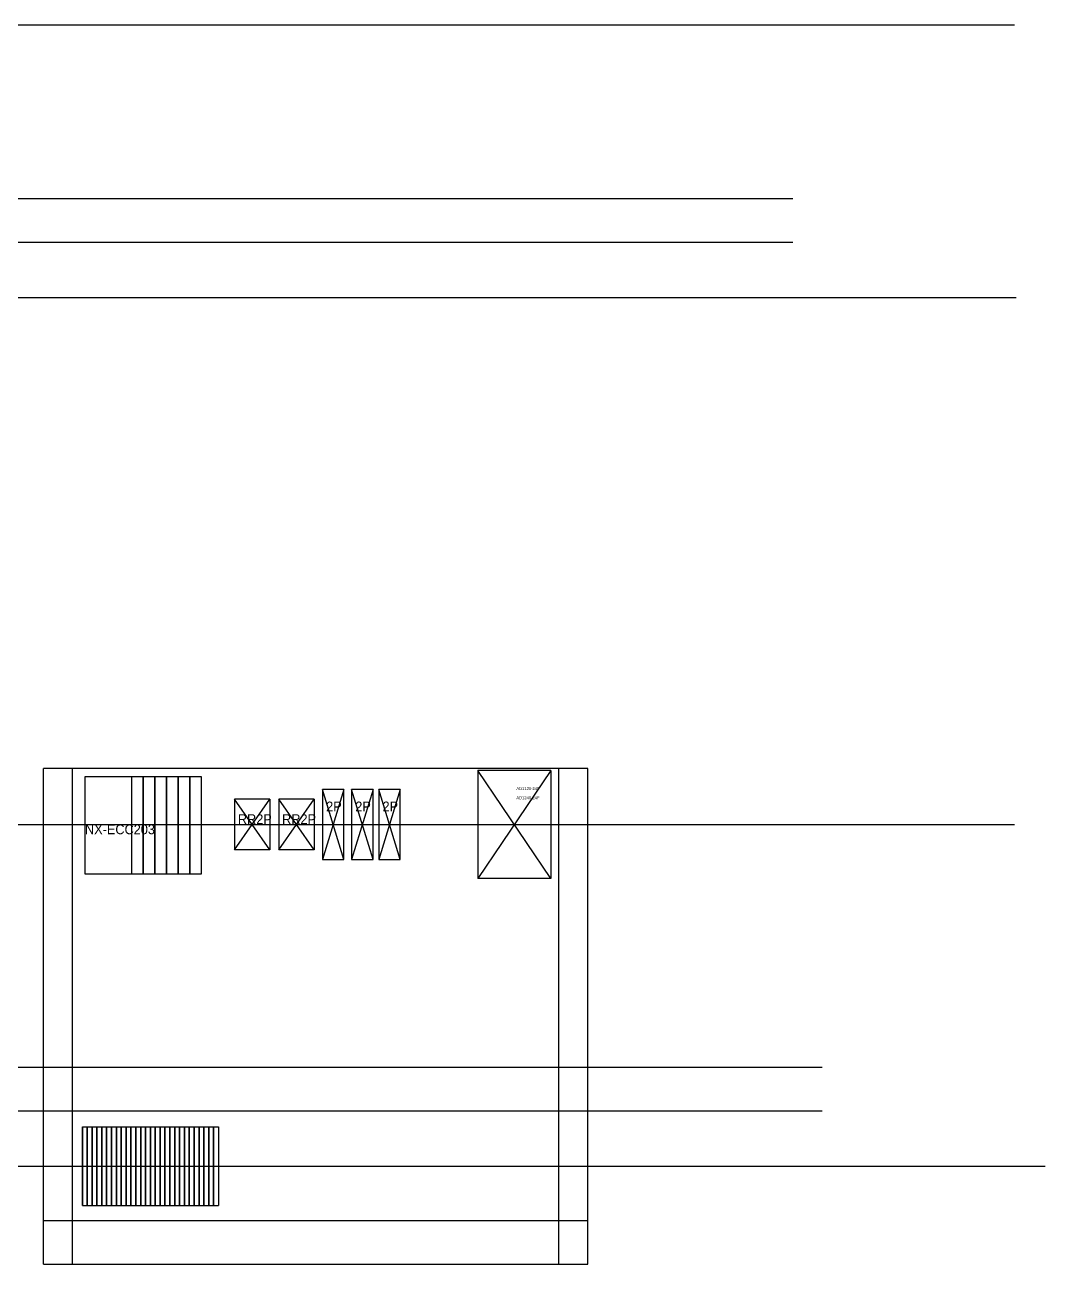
# Model space of a CAD drawing. Header units: millimetres. Extents: x -1938 to 2299, y -1655 to 1008.
# Drawn here: x 1249 to 2299, y -1655 to -380 of the extents above; entities that cross this region are included whole.
import ezdxf

# ---------------------------------------------------------------- set-up
doc = ezdxf.new("R2010")
doc.units = ezdxf.units.MM
doc.styles.add('註記', font='arial.ttf', dxfattribs={"height": 3})

msp = doc.modelspace()

# ---------------------------------------------------------------- linework, layer by layer
for p, q in [((444, -379.5), (2267.5, -379.5)), ((2039.5, -558.5), (555, -558.5)), ((2039.5, -603.5), (555, -603.5)), ((445.5, -660), (2269, -660)), ((1828.5, -1145), (1268.5, -1145)), ((1268.5, -1655), (1268.5, -1145)), ((1298.5, -1655), (1298.5, -1145)), ((1790.5, -1147), (1715.5, -1147)), ((1715.5, -1147), (1715.5, -1258)), ((1790.5, -1147), (1715.5, -1258)), ((1790.5, -1258), (1715.5, -1147)), ((1790.5, -1147), (1790.5, -1258)), ((1798.5, -1655), (1798.5, -1145)), ((1828.5, -1655), (1828.5, -1145)), ((1311.2, -1153.3), (1311.2, -1253.3)), ((1359.2, -1153.3), (1311.2, -1153.3)), ((1359.2, -1153.3), (1359.2, -1253.3)), ((1371.2, -1153.3), (1359.2, -1153.3)), ((1359.2, -1153.3), (1359.2, -1253.3)), ((1371.2, -1253.3), (1371.2, -1153.3)), ((1371.2, -1153.3), (1371.2, -1253.3)), ((1383.2, -1153.3), (1371.2, -1153.3)), ((1383.2, -1253.3), (1383.2, -1153.3)), ((1383.2, -1153.3), (1383.2, -1253.3)), ((1395.2, -1153.3), (1383.2, -1153.3)), ((1395.2, -1253.3), (1395.2, -1153.3)), ((1395.2, -1153.3), (1395.2, -1253.3)), ((1407.2, -1153.3), (1395.2, -1153.3)), ((1407.2, -1253.3), (1407.2, -1153.3)), ((1407.2, -1153.3), (1407.2, -1253.3)), ((1419.2, -1153.3), (1407.2, -1153.3)), ((1419.2, -1253.3), (1419.2, -1153.3)), ((1419.2, -1153.3), (1419.2, -1253.3)), ((1431.2, -1153.3), (1419.2, -1153.3)), ((1431.2, -1253.3), (1431.2, -1153.3)), ((1577.5, -1166.5), (1555.5, -1166.5)), ((1555.5, -1166.5), (1555.5, -1238.5)), ((1577.5, -1166.5), (1555.5, -1238.5)), ((1577.5, -1238.5), (1555.5, -1166.5)), ((1577.5, -1238.5), (1577.5, -1166.5)), ((1607.5, -1166.5), (1585.5, -1166.5)), ((1585.5, -1166.5), (1585.5, -1238.5)), ((1607.5, -1166.5), (1585.5, -1238.5)), ((1607.5, -1238.5), (1585.5, -1166.5)), ((1607.5, -1238.5), (1607.5, -1166.5)), ((1635.5, -1166.5), (1613.5, -1166.5)), ((1613.5, -1166.5), (1613.5, -1238.5)), ((1635.5, -1166.5), (1613.5, -1238.5)), ((1635.5, -1238.5), (1613.5, -1166.5)), ((1635.5, -1238.5), (1635.5, -1166.5)), ((1501.5, -1176.5), (1465, -1176.5)), ((1465, -1176.5), (1465, -1228.5)), ((1465, -1228.5), (1501.5, -1176.5)), ((1501.5, -1228.5), (1465, -1176.5)), ((1501.5, -1176.5), (1501.5, -1228.5)), ((1547, -1176.5), (1510.5, -1176.5)), ((1510.5, -1176.5), (1510.5, -1228.5)), ((1510.5, -1228.5), (1547, -1176.5)), ((1547, -1228.5), (1510.5, -1176.5)), ((1547, -1176.5), (1547, -1228.5)), ((444, -1202.5), (2267.5, -1202.5)), ((1501.5, -1228.5), (1465, -1228.5)), ((1547, -1228.5), (1510.5, -1228.5)), ((1555.5, -1238.5), (1577.5, -1238.5)), ((1585.5, -1238.5), (1607.5, -1238.5)), ((1613.5, -1238.5), (1635.5, -1238.5)), ((1311.2, -1253.3), (1359.2, -1253.3)), ((1359.2, -1253.3), (1371.2, -1253.3)), ((1371.2, -1253.3), (1383.2, -1253.3)), ((1383.2, -1253.3), (1395.2, -1253.3)), ((1395.2, -1253.3), (1407.2, -1253.3)), ((1407.2, -1253.3), (1419.2, -1253.3)), ((1419.2, -1253.3), (1431.2, -1253.3)), ((1790.5, -1258), (1715.5, -1258)), ((2069.5, -1452.5), (585, -1452.5)), ((2069.5, -1497.5), (585, -1497.5)), ((1308.5, -1513.5), (1308.5, -1594.5)), ((1308.5, -1594.5), (1308.5, -1513.5)), ((1308.5, -1513.5), (1313.5, -1513.5)), ((1313.5, -1513.5), (1313.5, -1594.5)), ((1313.5, -1513.5), (1313.5, -1594.5)), ((1313.5, -1594.5), (1313.5, -1513.5)), ((1313.5, -1513.5), (1318.5, -1513.5)), ((1318.5, -1513.5), (1318.5, -1594.5)), ((1318.5, -1513.5), (1318.5, -1594.5)), ((1318.5, -1594.5), (1318.5, -1513.5)), ((1318.5, -1513.5), (1323.5, -1513.5)), ((1323.5, -1513.5), (1323.5, -1594.5)), ((1323.5, -1513.5), (1323.5, -1594.5)), ((1323.5, -1594.5), (1323.5, -1513.5)), ((1323.5, -1513.5), (1328.5, -1513.5)), ((1328.5, -1513.5), (1328.5, -1594.5)), ((1328.5, -1513.5), (1328.5, -1594.5)), ((1328.5, -1594.5), (1328.5, -1513.5)), ((1328.5, -1513.5), (1333.5, -1513.5)), ((1333.5, -1513.5), (1333.5, -1594.5)), ((1333.5, -1513.5), (1333.5, -1594.5)), ((1333.5, -1594.5), (1333.5, -1513.5)), ((1333.5, -1513.5), (1338.5, -1513.5)), ((1338.5, -1513.5), (1338.5, -1594.5)), ((1338.5, -1513.5), (1338.5, -1594.5)), ((1338.5, -1594.5), (1338.5, -1513.5)), ((1338.5, -1513.5), (1343.5, -1513.5)), ((1343.5, -1513.5), (1343.5, -1594.5)), ((1343.5, -1513.5), (1343.5, -1594.5)), ((1343.5, -1594.5), (1343.5, -1513.5)), ((1343.5, -1513.5), (1348.5, -1513.5)), ((1348.5, -1513.5), (1348.5, -1594.5)), ((1348.5, -1513.5), (1348.5, -1594.5)), ((1348.5, -1594.5), (1348.5, -1513.5)), ((1348.5, -1513.5), (1353.5, -1513.5)), ((1353.5, -1513.5), (1353.5, -1594.5)), ((1353.5, -1513.5), (1353.5, -1594.5)), ((1353.5, -1594.5), (1353.5, -1513.5)), ((1353.5, -1513.5), (1358.5, -1513.5)), ((1358.5, -1513.5), (1358.5, -1594.5)), ((1358.5, -1513.5), (1358.5, -1594.5)), ((1358.5, -1594.5), (1358.5, -1513.5)), ((1358.5, -1513.5), (1363.5, -1513.5)), ((1363.5, -1513.5), (1363.5, -1594.5)), ((1363.5, -1513.5), (1363.5, -1594.5)), ((1363.5, -1594.5), (1363.5, -1513.5)), ((1363.5, -1513.5), (1368.5, -1513.5)), ((1368.5, -1513.5), (1368.5, -1594.5)), ((1368.5, -1513.5), (1368.5, -1594.5)), ((1368.5, -1594.5), (1368.5, -1513.5)), ((1368.5, -1513.5), (1373.5, -1513.5)), ((1373.5, -1513.5), (1373.5, -1594.5)), ((1373.5, -1513.5), (1373.5, -1594.5)), ((1373.5, -1594.5), (1373.5, -1513.5)), ((1373.5, -1513.5), (1378.5, -1513.5)), ((1378.5, -1513.5), (1378.5, -1594.5)), ((1378.5, -1513.5), (1378.5, -1594.5)), ((1378.5, -1594.5), (1378.5, -1513.5)), ((1378.5, -1513.5), (1383.5, -1513.5)), ((1383.5, -1513.5), (1383.5, -1594.5)), ((1383.5, -1513.5), (1383.5, -1594.5)), ((1383.5, -1594.5), (1383.5, -1513.5)), ((1383.5, -1513.5), (1388.5, -1513.5)), ((1388.5, -1513.5), (1388.5, -1594.5)), ((1388.5, -1513.5), (1388.5, -1594.5)), ((1388.5, -1594.5), (1388.5, -1513.5)), ((1388.5, -1513.5), (1393.5, -1513.5)), ((1393.5, -1513.5), (1393.5, -1594.5)), ((1393.5, -1513.5), (1393.5, -1594.5)), ((1393.5, -1594.5), (1393.5, -1513.5)), ((1393.5, -1513.5), (1398.5, -1513.5)), ((1398.5, -1513.5), (1398.5, -1594.5)), ((1398.5, -1513.5), (1398.5, -1594.5)), ((1398.5, -1594.5), (1398.5, -1513.5)), ((1398.5, -1513.5), (1403.5, -1513.5)), ((1403.5, -1513.5), (1403.5, -1594.5)), ((1403.5, -1513.5), (1403.5, -1594.5)), ((1403.5, -1594.5), (1403.5, -1513.5)), ((1403.5, -1513.5), (1408.5, -1513.5)), ((1408.5, -1513.5), (1408.5, -1594.5)), ((1408.5, -1513.5), (1408.5, -1594.5)), ((1408.5, -1594.5), (1408.5, -1513.5)), ((1408.5, -1513.5), (1413.5, -1513.5)), ((1413.5, -1513.5), (1413.5, -1594.5)), ((1413.5, -1513.5), (1413.5, -1594.5)), ((1413.5, -1594.5), (1413.5, -1513.5)), ((1413.5, -1513.5), (1418.5, -1513.5)), ((1418.5, -1513.5), (1418.5, -1594.5)), ((1418.5, -1513.5), (1418.5, -1594.5)), ((1418.5, -1594.5), (1418.5, -1513.5)), ((1418.5, -1513.5), (1423.5, -1513.5)), ((1423.5, -1513.5), (1423.5, -1594.5)), ((1423.5, -1513.5), (1423.5, -1594.5)), ((1423.5, -1594.5), (1423.5, -1513.5)), ((1423.5, -1513.5), (1428.5, -1513.5)), ((1428.5, -1513.5), (1428.5, -1594.5)), ((1428.5, -1513.5), (1428.5, -1594.5)), ((1428.5, -1594.5), (1428.5, -1513.5)), ((1428.5, -1513.5), (1433.5, -1513.5)), ((1433.5, -1513.5), (1433.5, -1594.5)), ((1433.5, -1513.5), (1433.5, -1594.5)), ((1433.5, -1594.5), (1433.5, -1513.5)), ((1433.5, -1513.5), (1438.5, -1513.5)), ((1438.5, -1513.5), (1438.5, -1594.5)), ((1438.5, -1513.5), (1438.5, -1594.5)), ((1438.5, -1594.5), (1438.5, -1513.5)), ((1438.5, -1513.5), (1443.5, -1513.5)), ((1443.5, -1513.5), (1443.5, -1594.5)), ((1443.5, -1513.5), (1443.5, -1594.5)), ((1443.5, -1594.5), (1443.5, -1513.5)), ((1443.5, -1513.5), (1448.5, -1513.5)), ((1448.5, -1513.5), (1448.5, -1594.5)), ((475.5, -1554), (2299, -1554)), ((1308.5, -1594.5), (1313.5, -1594.5)), ((1313.5, -1594.5), (1318.5, -1594.5)), ((1318.5, -1594.5), (1323.5, -1594.5)), ((1323.5, -1594.5), (1328.5, -1594.5)), ((1328.5, -1594.5), (1333.5, -1594.5)), ((1333.5, -1594.5), (1338.5, -1594.5)), ((1338.5, -1594.5), (1343.5, -1594.5)), ((1343.5, -1594.5), (1348.5, -1594.5)), ((1348.5, -1594.5), (1353.5, -1594.5)), ((1353.5, -1594.5), (1358.5, -1594.5)), ((1358.5, -1594.5), (1363.5, -1594.5)), ((1363.5, -1594.5), (1368.5, -1594.5)), ((1368.5, -1594.5), (1373.5, -1594.5)), ((1373.5, -1594.5), (1378.5, -1594.5)), ((1378.5, -1594.5), (1383.5, -1594.5)), ((1383.5, -1594.5), (1388.5, -1594.5)), ((1388.5, -1594.5), (1393.5, -1594.5)), ((1393.5, -1594.5), (1398.5, -1594.5)), ((1398.5, -1594.5), (1403.5, -1594.5)), ((1403.5, -1594.5), (1408.5, -1594.5)), ((1408.5, -1594.5), (1413.5, -1594.5)), ((1413.5, -1594.5), (1418.5, -1594.5)), ((1418.5, -1594.5), (1423.5, -1594.5)), ((1423.5, -1594.5), (1428.5, -1594.5)), ((1428.5, -1594.5), (1433.5, -1594.5)), ((1433.5, -1594.5), (1438.5, -1594.5)), ((1438.5, -1594.5), (1443.5, -1594.5)), ((1443.5, -1594.5), (1448.5, -1594.5)), ((1268.5, -1610), (1828.5, -1610)), ((1268.5, -1655), (1828.5, -1655))]:
    msp.add_line(p, q)

# ---------------------------------------------------------------- texts
at = {"attachment_point": 1, "style": '註記'}
for s, width, insert, char_height in [('AD1120-24F', 37.5, (1755, -1164), 3), ('AD1240-24F', 37.5, (1755, -1173.5), 3), ('{\\fPMingLiU|b0|i0|c136|p18;2P}', 17, (1559.3, -1178.9), 10), ('{\\fPMingLiU|b0|i0|c136|p18;2P}', 17, (1589.3, -1178.9), 10), ('{\\fPMingLiU|b0|i0|c136|p18;2P}', 17, (1617.3, -1178.9), 10), ('{\\fPMingLiU|b0|i0|c136|p18;RR2P}', 33, (1468.5, -1192), 10), ('{\\fPMingLiU|b0|i0|c136|p18;RR2P}', 33, (1514, -1192), 10), ('{\\fPMingLiU|b0|i0|c136|p18;NX-ECC203}', 41.5, (1311.2, -1202.5), 10)]:
    msp.add_mtext_dynamic_manual_height_columns(s, width=width, gutter_width=15, heights=[0], dxfattribs=dict(at, insert=insert, char_height=char_height))

doc.saveas('drawing.dxf')
